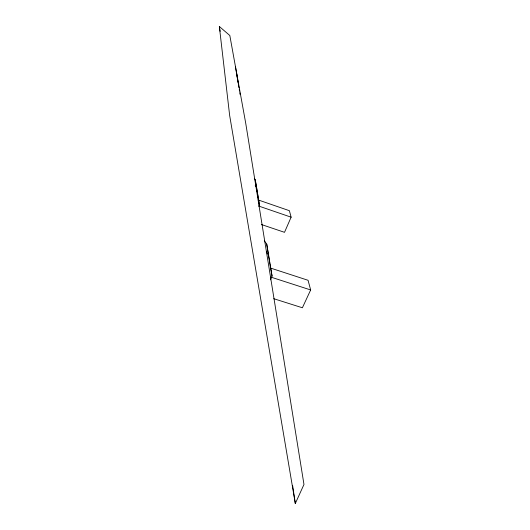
<?xml version="1.0" encoding="UTF-8"?>
<svg xmlns="http://www.w3.org/2000/svg" width="530" height="530" viewBox="0 0 530 530"><rect width="100%" height="100%" fill="white"/><g stroke="black" fill="none" stroke-linecap="round" stroke-linejoin="round"><path stroke-width="0.79" d="M258.799 206.369L259.415 204.898L256.58 187.302L255.248 179.849L254.301 178.531M258.176 199.929L289.387 210.695L291.122 217.181L284.511 232.326L261.336 224.495M270.406 279.833L272.062 276.077L266.729 244.091L264.331 240.858M295.309 503.5L303.975 484.473L245.715 123.192L229.821 35.51L219.347 26.5L229.649 115.421L295.309 503.5L292.633 485.593M270.79 268.147L308.062 280.29L310.653 289.95L302.392 307.771L273.738 298.695M270.883 277.097L310.653 289.95M259.276 206.249L291.122 217.181M266.259 251.982L268.73 255.301M255.208 185.401L256.58 187.302M259.415 204.898L255.248 179.849M269.982 264.371L272.062 276.077M219.347 26.5L220.162 31.389M236.353 71.543L238.99 87.847M239.255 89.477L239.52 91.107M239.785 92.743L240.044 94.373M235.492 66.773L237.473 79.03M237.738 80.659L238.003 82.296M266.729 244.091L269.849 263.556"/></g></svg>
